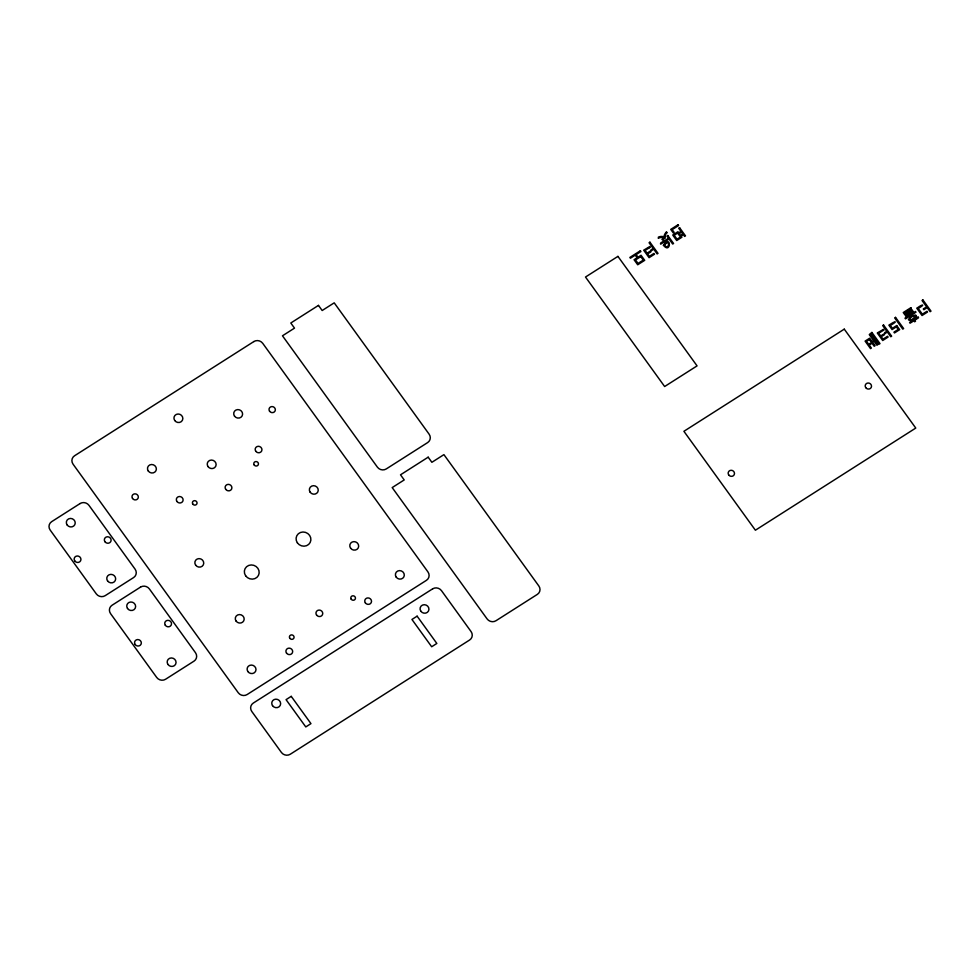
<?xml version="1.0" encoding="UTF-8"?>
<svg xmlns="http://www.w3.org/2000/svg" width="980" height="980" viewBox="0 0 980 980"><rect width="100%" height="100%" fill="white"/><g stroke="black" fill="none" stroke-linecap="round" stroke-linejoin="round"><path stroke-width="1.47" d="M658.401 238.189L658.413 237.111A7.35 6.885 23.9 0 1 664.024 236.891A7.62 7.142 23.9 0 1 666.351 232.162M916.276 316.283C915.198 318.659 911.069 321.979 908.632 319.97A1.225 1.151 23.9 0 1 908.497 319.394L910.898 316.626L910.298 315.793L905.495 318.868L904.981 318.157L915.467 311.469L915.982 312.179L911.167 315.241L911.768 316.062L915.394 315.009A1.237 1.151 23.9 0 1 915.896 315.34L916.153 315.683M665.114 235.813L664.991 236.854A2.205 2.07 23.9 0 0 665.371 237.981L664.514 238.532A2.242 2.095 23.9 0 0 663.656 237.846L662.382 237.491A6.97 6.529 23.9 0 0 658.413 238.201M648.711 248.148L645.097 250.402L647.094 253.159L650.389 251.052L650.928 251.799L647.633 253.906L649.385 256.331L653.93 253.44L654.493 254.224L649.079 257.679L643.676 250.194L649.826 246.507L650.304 247.291A23.802 22.295 23.9 0 0 648.711 248.161M666.29 232.101L667.294 232.542A7.35 6.885 23.9 0 0 665.065 235.788M916.116 315.634A1.237 1.151 23.9 0 1 916.239 316.246M663.411 245.257C671.043 254.837 671.619 233.608 663.411 245.257M664.452 245.196C669.095 251.272 670.675 237.43 664.465 245.11M915.222 316.405C908.656 324.417 908.142 315.021 915.222 316.405M253.894 341.542L74.553 455.774A6.419 6.015 23.9 0 0 73.071 464.189L238.25 692.738A6.419 6.015 23.9 0 0 247.119 694.551L426.459 580.319A6.419 6.015 23.9 0 0 427.942 571.916L262.763 343.368A6.419 6.015 23.9 0 0 253.894 341.542M318.476 305.393L290.803 323.008L294.502 328.129L282.473 335.797L377.386 467.129A6.419 6.015 23.9 0 0 386.255 468.942L427.648 442.58A6.419 6.015 23.9 0 0 429.118 434.177L334.204 302.845L322.175 310.513L318.476 305.393M80.115 503.536L51.658 521.666A6.419 6.015 23.9 0 0 50.188 530.082L96.285 593.868A6.419 6.015 23.9 0 0 105.154 595.681L133.611 577.563A6.419 6.015 23.9 0 0 135.081 569.147L88.984 505.362A6.419 6.015 23.9 0 0 80.115 503.536M617.927 256.38L585.501 277.034L664.636 386.524L697.062 365.883L617.927 256.38M649.936 242.183L649.066 242.746L653.195 248.454L650.965 249.863L651.516 250.623L653.746 249.214L657.151 253.93L658.021 253.367L649.936 242.183M677.989 224.788L670.724 229.406L673.272 232.934L674.154 232.37L672.17 229.626L678.552 225.559L677.989 224.788M640.357 250.757L629.858 257.434L630.434 258.218L635.224 255.155L637.11 257.764L634.06 259.725L637.711 264.784L644.717 260.325L641.055 255.266L638.005 257.201L636.118 254.592L640.92 251.542L640.357 250.757M679.593 227.703L678.711 228.254L680.978 231.39L678.723 232.836L677.927 231.733L672.745 235.041L676.715 240.541L681.909 237.234L681.112 236.131L683.366 234.698L684.616 236.425L685.498 235.874L679.593 227.703M662.811 238.777L661.917 239.341C666.473 242.023 659.197 241.962 660.618 244.167L668.336 239.549L667.87 238.765L664.293 240.823L662.811 238.777M667.797 235.506L666.914 236.07L672.672 244.032L673.554 243.481L667.797 235.506M677.621 233.069L674.179 235.249L677.033 239.206L680.475 237.013L677.621 233.069M640.749 256.613L635.518 259.945L638.041 263.424L643.272 260.104L640.749 256.613M681.517 232.15L679.263 233.583L680.573 235.384L682.827 233.951L681.517 232.15M140.508 587.118L112.063 605.236A6.419 6.015 23.9 0 0 110.581 613.652L156.69 677.437A6.419 6.015 23.9 0 0 165.559 679.263L194.016 661.133A6.419 6.015 23.9 0 0 195.486 652.729L149.389 588.931A6.419 6.015 23.9 0 0 140.508 587.118M428.174 457.182L400.514 474.81L404.213 479.93L392.184 487.587L487.097 618.919A6.419 6.015 23.9 0 0 495.966 620.744L537.346 594.382A6.419 6.015 23.9 0 0 538.829 585.966L443.916 454.634L431.874 462.303L428.174 457.182M432.621 588.858L253.281 703.077A6.419 6.015 23.9 0 0 251.811 711.492L281.395 752.432A6.419 6.015 23.9 0 0 290.264 754.245L469.604 640.014A6.419 6.015 23.9 0 0 471.086 631.61L441.502 590.671A6.419 6.015 23.9 0 0 432.621 588.858M844.27 329.145L683.905 431.298L755.396 530.217L915.761 428.064L844.27 329.145M291.232 696.351L286.062 699.647L305.785 726.927L310.954 723.632L291.232 696.351M417.113 616.163L411.943 619.458L431.666 646.751L436.835 643.456L417.113 616.163M871.906 332.441L871.012 333.004L879.097 344.188L879.991 343.625L871.906 332.441M883.556 325.017L882.686 325.568L886.814 331.277L884.597 332.698L885.136 333.457L887.366 332.036L890.771 336.752L891.641 336.201L883.556 325.017M895.548 317.373L894.679 317.937L902.764 329.121L903.634 328.557L895.548 317.373M910.824 307.72L903.254 312.546L904.859 314.776L911.314 310.672L911.927 311.518L905.483 315.621L905.998 316.344L913.311 311.677L911.694 309.447L905.251 313.551L904.638 312.706L911.339 308.431L910.824 307.72M922.915 299.941L922.045 300.505L926.627 306.85L923.307 308.97L923.858 309.741L927.19 307.622L930.13 311.689L931 311.125L922.915 299.941M870.154 334.058L869.272 334.621L873.535 340.513L872.029 341.481L869.652 338.21L865.095 341.113L870.522 348.611L871.379 348.059L869.236 345.095L872.077 343.282L874.221 346.259L875.079 345.707L872.58 342.253L874.099 341.285L876.941 345.23L877.823 344.666L870.154 334.058M878.031 332.563L877.296 333.029L882.698 340.513L888.113 337.059L887.549 336.275L883.017 339.166L881.253 336.728L884.548 334.633L884.009 333.886L880.714 335.981L878.717 333.224L882.331 330.983A23.802 22.295 23.9 0 1 883.923 330.125L883.446 329.341L878.031 332.563M917.525 307.769L916.778 308.235L922.045 315.523L927.509 312.044L926.945 311.26L922.352 314.188L918.211 308.455C925.831 304.168 922.499 303.923 917.525 307.769M869.358 339.521L866.516 341.334L868.684 344.323L871.514 342.522L869.358 339.521M896.712 325.544L892.413 328.288L890.306 325.372C892.351 324.49 898.513 320.252 893.38 322.408A68.147 63.835 23.9 0 0 892.119 323.143L888.872 325.152L892.07 329.586L896.369 326.855L898.244 329.427L893.932 332.171L894.495 332.943L899.664 329.648L896.712 325.544M918.064 317.079L909.575 322.494L910.077 323.192L913.899 320.766L914.634 321.783L915.504 321.232L914.757 320.215L918.579 317.777L918.064 317.079M297.357 542.798A7.497 7.019 23.9 0 0 310.17 542.491A7.497 7.019 23.9 0 0 302.955 532.005A7.497 7.019 23.9 0 0 297.357 542.798M245.625 575.75A7.497 7.019 23.9 0 0 258.438 575.444A7.497 7.019 23.9 0 0 251.211 564.946A7.497 7.019 23.9 0 0 245.625 575.75M132.521 498.465A3.21 3.014 23.9 0 0 138.021 498.33A3.21 3.014 23.9 0 0 134.922 493.834A3.21 3.014 23.9 0 0 132.521 498.465M269.549 411.184A3.21 3.014 23.9 0 0 275.037 411.061A3.21 3.014 23.9 0 0 271.95 406.565A3.21 3.014 23.9 0 0 269.549 411.184M865.72 387.627A3.21 3.014 23.9 0 0 871.208 387.504A3.21 3.014 23.9 0 0 868.109 383.009A3.21 3.014 23.9 0 0 865.72 387.627M728.691 474.908A3.21 3.014 23.9 0 0 734.179 474.773A3.21 3.014 23.9 0 0 731.092 470.278A3.21 3.014 23.9 0 0 728.691 474.908M234.465 416.059A4.496 4.214 23.9 0 0 242.158 415.875A4.496 4.214 23.9 0 0 237.822 409.579A4.496 4.214 23.9 0 0 234.465 416.059M148.25 470.976A4.496 4.214 23.9 0 0 155.93 470.792A4.496 4.214 23.9 0 0 151.606 464.496A4.496 4.214 23.9 0 0 148.25 470.976M225.694 489.302A3.43 3.21 23.9 0 0 231.562 489.155A3.43 3.21 23.9 0 0 228.254 484.365A3.43 3.21 23.9 0 0 225.694 489.302M192.803 504.051A2.352 2.205 23.9 0 0 196.821 503.965A2.352 2.205 23.9 0 0 194.555 500.658A2.352 2.205 23.9 0 0 192.803 504.051M254.188 464.961A2.352 2.205 23.9 0 0 258.218 464.863A2.352 2.205 23.9 0 0 255.952 461.555A2.352 2.205 23.9 0 0 254.188 464.961M351.195 599.184A2.352 2.205 23.9 0 0 355.226 599.086A2.352 2.205 23.9 0 0 352.959 595.791A2.352 2.205 23.9 0 0 351.195 599.184M289.811 638.286A2.352 2.205 23.9 0 0 293.841 638.188A2.352 2.205 23.9 0 0 291.562 634.893A2.352 2.205 23.9 0 0 289.811 638.286M316.54 614.999A3.43 3.21 23.9 0 0 322.408 614.864A3.43 3.21 23.9 0 0 319.1 610.062A3.43 3.21 23.9 0 0 316.54 614.999M286.491 653.072A3.43 3.21 23.9 0 0 292.346 652.925A3.43 3.21 23.9 0 0 289.051 648.135A3.43 3.21 23.9 0 0 286.491 653.072M365.332 602.847A3.43 3.21 23.9 0 0 371.187 602.712A3.43 3.21 23.9 0 0 367.892 597.91A3.43 3.21 23.9 0 0 365.332 602.847M255.756 451.229A3.43 3.21 23.9 0 0 261.611 451.094A3.43 3.21 23.9 0 0 258.304 446.292A3.43 3.21 23.9 0 0 255.756 451.229M176.915 501.442A3.43 3.21 23.9 0 0 182.77 501.307A3.43 3.21 23.9 0 0 179.463 496.505A3.43 3.21 23.9 0 0 176.915 501.442M207.993 466.541A4.496 4.214 23.9 0 0 215.686 466.37A4.496 4.214 23.9 0 0 211.349 460.061A4.496 4.214 23.9 0 0 207.993 466.541M310.121 492.168A4.496 4.214 23.9 0 0 317.802 491.985A4.496 4.214 23.9 0 0 313.478 485.688A4.496 4.214 23.9 0 0 310.121 492.168M350.546 548.102A4.496 4.214 23.9 0 0 358.239 547.918A4.496 4.214 23.9 0 0 353.902 541.621A4.496 4.214 23.9 0 0 350.546 548.102M236.045 621.038A4.496 4.214 23.9 0 0 243.738 620.855A4.496 4.214 23.9 0 0 239.402 614.558A4.496 4.214 23.9 0 0 236.045 621.038M195.608 565.093A4.496 4.214 23.9 0 0 203.301 564.909A4.496 4.214 23.9 0 0 198.964 558.612A4.496 4.214 23.9 0 0 195.608 565.093M396.165 577.085A4.496 4.214 23.9 0 0 403.858 576.902A4.496 4.214 23.9 0 0 399.522 570.605A4.496 4.214 23.9 0 0 396.165 577.085M247.867 671.545A4.496 4.214 23.9 0 0 255.56 671.361A4.496 4.214 23.9 0 0 251.223 665.065A4.496 4.214 23.9 0 0 247.867 671.545M420.824 611.189A4.496 4.214 23.9 0 0 428.505 611.005A4.496 4.214 23.9 0 0 424.181 604.709A4.496 4.214 23.9 0 0 420.824 611.189M272.514 705.649A4.496 4.214 23.9 0 0 280.207 705.465A4.496 4.214 23.9 0 0 275.87 699.169A4.496 4.214 23.9 0 0 272.514 705.649M174.71 420.494A4.496 4.214 23.9 0 0 182.403 420.31A4.496 4.214 23.9 0 0 178.066 414.013A4.496 4.214 23.9 0 0 174.71 420.494M74.737 560.915A3.43 3.21 23.9 0 0 80.605 560.78A3.43 3.21 23.9 0 0 77.298 555.979A3.43 3.21 23.9 0 0 74.737 560.915M104.921 541.695A3.43 3.21 23.9 0 0 110.777 541.56A3.43 3.21 23.9 0 0 107.469 536.758A3.43 3.21 23.9 0 0 104.921 541.695M107.531 580.846A4.496 4.214 23.9 0 0 115.224 580.662A4.496 4.214 23.9 0 0 110.887 574.366A4.496 4.214 23.9 0 0 107.531 580.846M67.093 524.913A4.496 4.214 23.9 0 0 74.786 524.729A4.496 4.214 23.9 0 0 70.45 518.432A4.496 4.214 23.9 0 0 67.093 524.913M127.498 608.482A4.496 4.214 23.9 0 0 135.191 608.298A4.496 4.214 23.9 0 0 130.855 602.002A4.496 4.214 23.9 0 0 127.498 608.482M167.935 664.428A4.496 4.214 23.9 0 0 175.616 664.244A4.496 4.214 23.9 0 0 171.292 657.948A4.496 4.214 23.9 0 0 167.935 664.428M165.314 625.265A3.43 3.21 23.9 0 0 171.182 625.13A3.43 3.21 23.9 0 0 167.874 620.328A3.43 3.21 23.9 0 0 165.314 625.265M135.142 644.485A3.43 3.21 23.9 0 0 140.998 644.35A3.43 3.21 23.9 0 0 137.702 639.548A3.43 3.21 23.9 0 0 135.142 644.485"/></g></svg>
